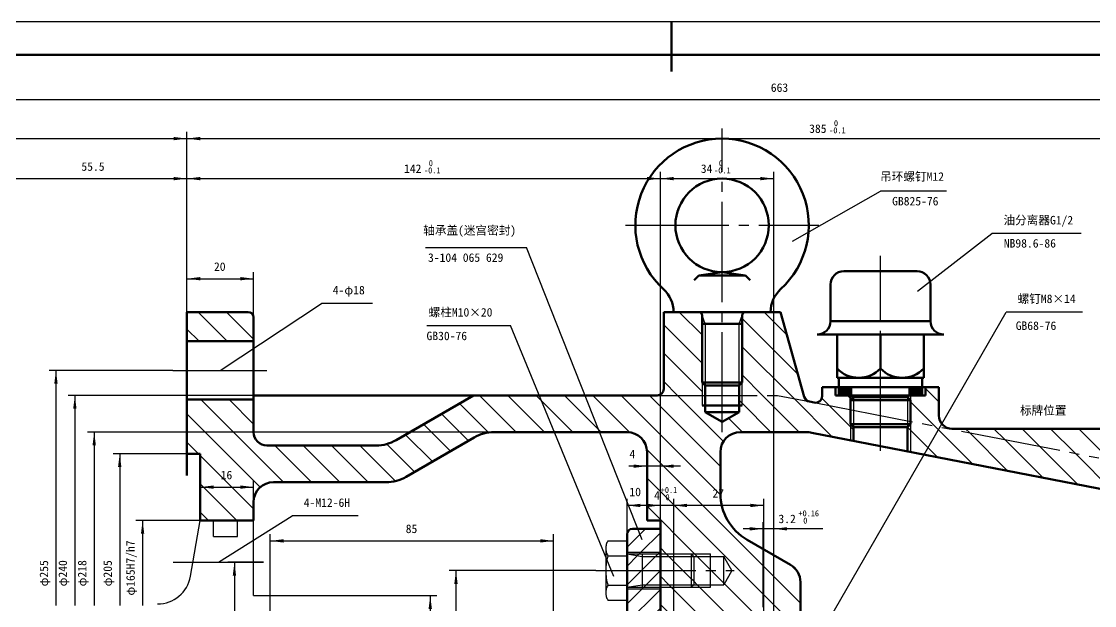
# Model space of a CAD drawing. Header units: millimetres. Extents: x -420 to 420, y -297 to 297.
# Drawn here: x -195 to 126.8, y 121.9 to 297 of the extents above; entities that cross this region are included whole.
import ezdxf

# ---------------------------------------------------------------- set-up
doc = ezdxf.new("R2010")
doc.units = ezdxf.units.MM
doc.linetypes.add('EB_DASHDOT', pattern=[39, 30, -3, 3, -3])
doc.linetypes.add('EB_DASHDOTDOT', pattern=[45, 30, -3, 3, -3, 3, -3])
for name, color, linetype, lineweight in [('CAXA0', 7, 'Continuous', 70), ('CAXA1', 1, 'EB_DASHDOT', 25), ('CAXA3', 7, 'Continuous', 25), ('CAXA4', 3, 'Continuous', 25), ('CAXA5', 4, 'Continuous', 25)]:
    doc.layers.add(name, color=color, linetype=linetype, lineweight=lineweight)
doc.styles.add('UserTxtStyle1', font='')
doc.styles.add('标准', font='', dxfattribs={"width": 0.667})
doc.styles.get('UserTxtStyle1').set_extended_font_data('SimHei')
doc.styles.get('标准').set_extended_font_data('FangSong_GB2312')
doc.dimstyles.new('标准', dxfattribs={"dimtxt": 3.5, "dimasz": 4, "dimexe": 2, "dimexo": 0, "dimtad": 1, "dimdsep": 46, "dimtxsty": '标准', "dimcen": 0, "dimdle": 6, "dimaunit": 1, "dimazin": 2, "dimtfac": 1, "dimtdec": 3, "dimtmove": 0, "dimatfit": 3, "dimfxl": 0, "dimtolj": 1, "dimtzin": 0, "dimarcsym": 0})

# ---------------------------------------------------------------- blocks, each defined once
blk = doc.blocks.new('CAXBLOCK0', base_point=(410.5, -287))
at = {"layer": 'CAXA0', "linetype": 'Continuous', "lineweight": 25}
blk.add_line((-420.5, 297), (420.5, 297), dxfattribs=at)
at = {"layer": 'CAXA0', "linetype": 'Continuous', "lineweight": 70}
for p, q in [((0, 297), (0, 282)), ((410.5, 287), (-395.5, 287))]:
    blk.add_line(p, q, dxfattribs=at)
blk = doc.blocks.new('CAXBLOCK36', base_point=(-132.71, 173.42))
at = {"layer": 'CAXA5', "color": 0, "linetype": 'Continuous', "lineweight": 25}
for p, q in [((-133.25, 201.13), (-142, 209.88)), ((-125.38, 201.74), (-133.51, 209.88)), ((-141.73, 201.13), (-145.38, 204.77)), ((-116.45, 158.88), (-141.2, 183.63)), ((-125.38, 176.29), (-132.72, 183.63)), ((-46.6, 173.88), (-57.6, 184.88)), ((-38.11, 173.88), (-49.11, 184.88)), ((-29.63, 173.88), (-40.63, 184.88)), ((-21.14, 173.88), (-32.14, 184.88)), ((-12.61, 173.83), (-23.66, 184.88)), ((14.63, 155.08), (-15.17, 184.88)), ((14.62, 163.57), (-6.69, 184.88)), ((15.57, 171.11), (1.8, 184.88)), ((38.25, 173.88), (27.25, 184.88)), ((48.09, 172.52), (36.71, 183.91)), ((-54.96, 173.75), (-63.64, 182.43)), ((29.77, 173.88), (21.12, 182.52)), ((53.62, 175.48), (47.24, 181.86)), ((-123.39, 157.33), (-145.38, 179.32)), ((-60.96, 171.27), (-69.02, 179.32)), ((21.28, 173.88), (17.09, 178.07)), ((-66.34, 168.17), (-74.39, 176.22)), ((-141.92, 167.38), (-145.38, 170.83)), ((-71.72, 165.06), (-79.77, 173.11)), ((-107.97, 158.88), (-118.97, 169.88)), ((-99.48, 158.88), (-110.48, 169.88)), ((-91, 158.88), (-102, 169.88)), ((-82.84, 159.21), (-93.51, 169.88)), ((-77.1, 161.95), (-85.45, 170.3)), ((38.62, 122.6), (-7.42, 168.64)), ((-125.38, 150.83), (-141.38, 166.83)), ((-130.41, 147.38), (-141.38, 158.35)), ((32.86, 119.88), (-7.38, 160.11)), ((6.87, 137.38), (-7.38, 151.63)), ((-138.89, 147.38), (-141.38, 149.86)), ((-1.61, 137.38), (-3.38, 139.14)), ((37.86, 131.85), (35.55, 134.15)), ((7.4, 119.88), (-0.1, 127.38)), ((15.89, 119.88), (8.39, 127.38)), ((24.37, 119.88), (15.81, 128.44)), ((-1.08, 119.88), (-3.38, 122.17))]:
    blk.add_line(p, q, dxfattribs=at)
blk = doc.blocks.new('CAXBLOCK37', base_point=(7.51, 125.07))
at = {"layer": 'CAXA5', "color": 0, "linetype": 'Continuous', "lineweight": 25}
for p, q in [((9.12, 203.01), (2.25, 209.88)), ((34.55, 203.04), (27.71, 209.88)), ((9.12, 194.52), (-2.38, 206.02)), ((37.88, 191.23), (21.12, 207.98)), ((9.12, 186.04), (-2.38, 197.54)), ((36.71, 183.91), (21.12, 199.49)), ((27.25, 184.88), (21.12, 191.01)), ((1.8, 184.88), (-2.38, 189.05)), ((21.12, 182.52), (20.22, 183.42)), ((-0.86, 136.63), (-1.61, 137.38)), ((7.62, 136.63), (6.87, 137.38)), ((11.62, 132.63), (7.62, 136.63)), ((11.87, 132.38), (11.62, 132.63)), ((15.62, 128.63), (11.87, 132.38)), ((8.39, 127.38), (7.64, 128.13))]:
    blk.add_line(p, q, dxfattribs=at)
blk = doc.blocks.new('CAXBLOCK38', base_point=(8.61, 129.38))
at = {"layer": 'CAXA5', "color": 0, "linetype": 'Continuous', "lineweight": 25}
for p, q in [((3.39, 132.38), (-0.86, 136.63)), ((6.62, 129.14), (5.87, 129.89)), ((7.64, 128.13), (6.62, 129.14))]:
    blk.add_line(p, q, dxfattribs=at)
blk = doc.blocks.new('CAXBLOCK39', base_point=(-0.51, 127.77))
at = {"layer": 'CAXA5', "color": 0, "linetype": 'Continuous', "lineweight": 25}
for p, q in [((5.87, 129.89), (3.39, 132.38)), ((-0.85, 128.13), (-3.38, 130.65)), ((-0.1, 127.38), (-0.85, 128.13))]:
    blk.add_line(p, q, dxfattribs=at)
blk = doc.blocks.new('CAXBLOCK40', base_point=(80.29, 168.75))
at = {"layer": 'CAXA5', "color": 0, "linetype": 'Continuous', "lineweight": 25}
for p, q in [((50.24, 187.35), (50.21, 187.38)), ((80.12, 182.92), (76.12, 186.92)), ((47.24, 181.86), (45.03, 184.08)), ((53.62, 183.96), (52.74, 184.85)), ((78.84, 175.72), (71.62, 182.93)), ((54.52, 174.58), (53.62, 175.48)), ((71.62, 174.45), (70.72, 175.35)), ((79.69, 166.38), (71.62, 174.45)), ((90.22, 164.34), (78.84, 175.72)), ((89.38, 173.67), (88.17, 174.88)), ((99.91, 171.62), (96.65, 174.88)), ((110.44, 169.57), (105.14, 174.88)), ((120.97, 167.53), (113.62, 174.88)), ((131.51, 165.48), (122.11, 174.88)), ((140.03, 165.44), (130.59, 174.88)), ((139.62, 174.33), (139.08, 174.88)), ((100.76, 162.29), (89.38, 173.67)), ((111.29, 160.24), (99.91, 171.62)), ((121.82, 158.19), (110.44, 169.57)), ((132.35, 156.15), (120.97, 167.53)), ((142.89, 154.1), (131.51, 165.48)), ((142.04, 163.43), (141.86, 163.61)), ((153.42, 152.05), (142.04, 163.43)), ((194.08, 119.88), (152.57, 161.38)), ((201.3, 121.14), (163.1, 159.34)), ((206.05, 124.88), (173.64, 157.29)), ((219.53, 119.88), (184.17, 155.24)), ((228.02, 119.88), (194.7, 153.2)), ((220.45, 135.93), (205.23, 151.15)), ((220.74, 144.13), (215.77, 149.1)), ((228.47, 144.88), (225.97, 147.38)), ((236.96, 144.88), (234.46, 147.38)), ((185.59, 119.88), (166.62, 138.85)), ((236.5, 119.88), (220.75, 135.63)), ((239.62, 125.24), (229.99, 134.88)), ((239.62, 133.73), (238.47, 134.88)), ((175.11, 121.88), (166.62, 130.36)), ((168.62, 119.88), (166.62, 121.87))]:
    blk.add_line(p, q, dxfattribs=at)
blk = doc.blocks.new('CAXBLOCK60', base_point=(-7.22, 123.17))
at = {"layer": 'CAXA5', "color": 0, "linetype": 'Continuous', "lineweight": 25}
for p, q in [((-13.38, 139.36), (-7.86, 144.88)), ((-9.2, 137.88), (-3.38, 143.7)), ((-13.38, 133.7), (-10.22, 136.85)), ((-8.88, 132.55), (-4.79, 136.63)), ((-4.79, 136.63), (-4.04, 137.38)), ((-3.54, 137.88), (-3.38, 138.05)), ((-13.38, 128.05), (-9.04, 132.38)), ((-9.04, 132.38), (-8.88, 132.55)), ((-7.64, 128.13), (-3.39, 132.38)), ((-3.39, 132.38), (-3.38, 132.39)), ((-13.85, 116.25), (-3.38, 126.73)), ((-13.38, 122.39), (-8.89, 126.88)), ((-8.39, 127.38), (-7.64, 128.13)), ((-14.07, 110.38), (-3.38, 121.08)), ((-11.38, 107.42), (0.62, 119.42)), ((-18.38, 111.73), (-14.75, 115.36)), ((-0.78, 112.36), (0.62, 113.76)), ((-18.38, 94.76), (-4.35, 108.78)), ((-14.6, 92.88), (-4.38, 103.1)), ((-18.38, 100.42), (-16.42, 102.38)), ((-8.94, 92.88), (-4.38, 97.45)), ((-17.35, 90.13), (-15.53, 91.95)), ((-11.69, 90.13), (-10.03, 91.8)), ((-6.04, 90.13), (-4.38, 91.79))]:
    blk.add_line(p, q, dxfattribs=at)
blk = doc.blocks.new('CAXBLOCK61', base_point=(-9.38, 136.92))
at = {"layer": 'CAXA5', "color": 0, "linetype": 'Continuous', "lineweight": 25}
for p, q in [((-10.22, 136.85), (-9.7, 137.38)), ((-9.7, 137.38), (-9.2, 137.88)), ((-4.04, 137.38), (-3.54, 137.88)), ((-8.89, 126.88), (-8.39, 127.38))]:
    blk.add_line(p, q, dxfattribs=at)
blk = doc.blocks.new('*CAXBLOCK7273')
at = {"layer": 'CAXA4', "linetype": 'Continuous', "lineweight": 25}
for points in [[(-120.38, 141.26), (-116.38, 140.76), (-116.38, 141.76)], [(-35.38, 141.26), (-39.38, 140.76), (-39.38, 141.76)]]:
    blk.add_hatch(color=0, dxfattribs=at).paths.add_polyline_path(points, flags=0)
at = {"layer": 'CAXA4', "color": 0, "linetype": 'Continuous', "lineweight": 25}
for p, q in [((-120.38, 124.88), (-120.38, 143.26)), ((-35.38, 88.68), (-35.38, 143.26)), ((-120.38, 141.26), (-35.38, 141.26))]:
    blk.add_line(p, q, dxfattribs=at)
at = {"layer": 'CAXA4', "color": 0, "linetype": 'Continuous', "lineweight": 25, "insert": (-79.75, 146.16), "char_height": 2.5547, "attachment_point": 1, "style": 'UserTxtStyle1'}
blk.add_mtext('\\fSimHei;85', dxfattribs=at)
blk = doc.blocks.new('*CAXBLOCK7374')
at = {"layer": 'CAXA4', "linetype": 'Continuous', "lineweight": 25}
for points in [[(-298.88, 273.55), (-294.88, 274.05), (-294.88, 273.05)], [(364.12, 273.55), (360.12, 274.05), (360.12, 273.05)]]:
    blk.add_hatch(color=0, dxfattribs=at).paths.add_polyline_path(points, flags=0)
at = {"layer": 'CAXA4', "color": 0, "linetype": 'Continuous', "lineweight": 25}
for p, q in [((-298.88, 67.82), (-298.88, 275.55)), ((364.12, 273.55), (-298.88, 273.55)), ((364.12, 75.38), (364.12, 275.55))]:
    blk.add_line(p, q, dxfattribs=at)
at = {"layer": 'CAXA4', "color": 0, "linetype": 'Continuous', "lineweight": 25, "insert": (29.74, 278.45), "char_height": 2.5547, "attachment_point": 1, "style": 'UserTxtStyle1'}
blk.add_mtext('\\fSimHei;663', dxfattribs=at)
blk = doc.blocks.new('CAXBLOCK76')
at = {"color": 0, "attachment_point": 1, "style": 'UserTxtStyle1'}
for s, insert, char_height in [('\\fSimHei;0', (48.68, 267.42), 1.806), ('\\fSimHei;385', (41.24, 266.14), 2.5547), ('\\fSimHei;-0.1', (47.26, 265.26), 1.8065)]:
    blk.add_mtext(s, dxfattribs=dict(at, insert=insert, char_height=char_height))
blk = doc.blocks.new('*CAXBLOCK7576')
at = {"layer": 'CAXA4', "linetype": 'Continuous', "lineweight": 25}
for points in [[(-145.38, 261.88), (-141.38, 261.38), (-141.38, 262.38)], [(239.62, 261.88), (235.62, 261.38), (235.62, 262.38)]]:
    blk.add_hatch(color=0, dxfattribs=at).paths.add_polyline_path(points, flags=0)
at = {"layer": 'CAXA4', "color": 0, "linetype": 'Continuous', "lineweight": 25}
for p, q in [((-145.38, 209.88), (-145.38, 263.88)), ((-145.38, 261.88), (239.62, 261.88)), ((239.62, 147.38), (239.62, 263.88))]:
    blk.add_line(p, q, dxfattribs=at)
blk.add_blockref('CAXBLOCK76', (0, 0), dxfattribs=at)
blk = doc.blocks.new('*CAXBLOCK7778')
at = {"layer": 'CAXA4', "linetype": 'Continuous', "lineweight": 25}
for points in [[(-260.88, 261.88), (-256.88, 261.38), (-256.88, 262.38)], [(-145.38, 261.88), (-149.38, 261.38), (-149.38, 262.38)]]:
    blk.add_hatch(color=0, dxfattribs=at).paths.add_polyline_path(points, flags=0)
at = {"layer": 'CAXA4', "color": 0, "linetype": 'Continuous', "lineweight": 25}
for p, q in [((-260.88, 172.4), (-260.88, 263.88)), ((-260.88, 261.88), (-145.38, 261.88)), ((-145.38, 209.88), (-145.38, 263.88))]:
    blk.add_line(p, q, dxfattribs=at)
at = {"layer": 'CAXA4', "color": 0, "linetype": 'Continuous', "lineweight": 25, "insert": (-208.01, 266.78), "char_height": 2.5547, "attachment_point": 1, "style": 'UserTxtStyle1'}
blk.add_mtext('\\fSimHei;115.5', dxfattribs=at)
blk = doc.blocks.new('CAXBLOCK80')
at = {"color": 0, "attachment_point": 1, "style": 'UserTxtStyle1'}
for s, insert, char_height in [('\\fSimHei;3.2', (32.03, 149.14), 2.5547), ('\\fSimHei;+0.16', (38.05, 150.42), 1.8065), ('\\fSimHei;0', (39.47, 148.26), 1.806)]:
    blk.add_mtext(s, dxfattribs=dict(at, insert=insert, char_height=char_height))
blk = doc.blocks.new('*CAXBLOCK7980')
at = {"layer": 'CAXA4', "linetype": 'Continuous', "lineweight": 25}
for points in [[(27.42, 144.88), (23.42, 145.38), (23.42, 144.38)], [(30.62, 144.88), (34.62, 145.38), (34.62, 144.38)]]:
    blk.add_hatch(color=0, dxfattribs=at).paths.add_polyline_path(points, flags=0)
at = {"layer": 'CAXA4', "color": 0, "linetype": 'Continuous', "lineweight": 25}
for p, q in [((45.39, 144.88), (21.42, 144.88)), ((27.42, 121.4), (27.42, 146.88)), ((30.62, 118.61), (30.62, 146.88))]:
    blk.add_line(p, q, dxfattribs=at)
blk.add_blockref('CAXBLOCK80', (0, 0), dxfattribs=at)
blk = doc.blocks.new('CAXBLOCK82')
at = {"color": 0, "attachment_point": 1, "style": 'UserTxtStyle1'}
for s, insert, char_height in [('\\fSimHei;4', (-5.25, 156.16), 2.555), ('\\fSimHei;+0.1', (-3.25, 157.43), 1.8065), ('\\fSimHei;0', (-1.83, 155.27), 1.806)]:
    blk.add_mtext(s, dxfattribs=dict(at, insert=insert, char_height=char_height))
blk = doc.blocks.new('*CAXBLOCK8182')
at = {"layer": 'CAXA4', "linetype": 'Continuous', "lineweight": 25}
for points in [[(-3.38, 151.89), (-7.38, 152.39), (-7.38, 151.39)], [(0.62, 151.89), (4.62, 152.39), (4.62, 151.39)]]:
    blk.add_hatch(color=0, dxfattribs=at).paths.add_polyline_path(points, flags=0)
at = {"layer": 'CAXA4', "color": 0, "linetype": 'Continuous', "lineweight": 25}
for p, q in [((6.62, 151.89), (-9.38, 151.89)), ((-3.38, 146.3), (-3.38, 153.89)), ((0.62, 113.88), (0.62, 153.89))]:
    blk.add_line(p, q, dxfattribs=at)
blk.add_blockref('CAXBLOCK82', (0, 0), dxfattribs=at)
blk = doc.blocks.new('*CAXBLOCK8384')
at = {"layer": 'CAXA4', "linetype": 'Continuous', "lineweight": 25}
for points in [[(0.62, 151.89), (4.62, 152.39), (4.62, 151.39)], [(27.62, 151.89), (23.62, 152.39), (23.62, 151.39)]]:
    blk.add_hatch(color=0, dxfattribs=at).paths.add_polyline_path(points, flags=0)
at = {"layer": 'CAXA4', "color": 0, "linetype": 'Continuous', "lineweight": 25}
for p, q in [((0.62, 113.88), (0.62, 153.89)), ((27.62, 151.89), (0.62, 151.89)), ((27.62, 112.9), (27.62, 153.89))]:
    blk.add_line(p, q, dxfattribs=at)
at = {"layer": 'CAXA4', "color": 0, "linetype": 'Continuous', "lineweight": 25, "insert": (12.25, 156.79), "char_height": 2.5547, "attachment_point": 1, "style": 'UserTxtStyle1'}
blk.add_mtext('\\fSimHei;27', dxfattribs=at)
blk = doc.blocks.new('*CAXBLOCK8485')
at = {"layer": 'CAXA4', "linetype": 'Continuous', "lineweight": 25}
for points in [[(-7.38, 163.66), (-11.38, 164.16), (-11.38, 163.16)], [(-3.38, 163.66), (0.62, 164.16), (0.62, 163.16)]]:
    blk.add_hatch(color=0, dxfattribs=at).paths.add_polyline_path(points, flags=0)
at = {"layer": 'CAXA4', "color": 0, "linetype": 'Continuous', "lineweight": 25}
for p, q in [((-7.38, 148.98), (-7.38, 165.66)), ((-3.38, 146.3), (-3.38, 165.66)), ((2.62, 163.66), (-12.83, 163.66))]:
    blk.add_line(p, q, dxfattribs=at)
at = {"layer": 'CAXA4', "color": 0, "linetype": 'Continuous', "lineweight": 25, "insert": (-12.65, 168.56), "char_height": 2.555, "attachment_point": 1, "style": 'UserTxtStyle1'}
blk.add_mtext('\\fSimHei;4', dxfattribs=at)
blk = doc.blocks.new('CAXBLOCK86')
at = {"color": 0, "attachment_point": 1, "style": 'UserTxtStyle1'}
for s, insert, char_height in [('\\fSimHei;0', (14.17, 255.42), 1.806), ('\\fSimHei;34', (8.75, 254.14), 2.5547), ('\\fSimHei;-0.1', (12.76, 253.26), 1.8065)]:
    blk.add_mtext(s, dxfattribs=dict(at, insert=insert, char_height=char_height))
blk = doc.blocks.new('*CAXBLOCK8586')
at = {"layer": 'CAXA4', "linetype": 'Continuous', "lineweight": 25}
for points in [[(-3.38, 249.88), (0.62, 249.38), (0.62, 250.38)], [(30.62, 249.88), (26.62, 249.38), (26.62, 250.38)]]:
    blk.add_hatch(color=0, dxfattribs=at).paths.add_polyline_path(points, flags=0)
at = {"layer": 'CAXA4', "color": 0, "linetype": 'Continuous', "lineweight": 25}
for p, q in [((-3.38, 144.88), (-3.38, 251.88)), ((30.62, 118.61), (30.62, 251.88)), ((-3.38, 249.88), (30.62, 249.88))]:
    blk.add_line(p, q, dxfattribs=at)
blk.add_blockref('CAXBLOCK86', (0, 0), dxfattribs=at)
blk = doc.blocks.new('CAXBLOCK88')
at = {"color": 0, "attachment_point": 1, "style": 'UserTxtStyle1'}
for s, insert, char_height in [('\\fSimHei;0', (-72.82, 255.42), 1.806), ('\\fSimHei;142', (-80.26, 254.14), 2.5547), ('\\fSimHei;-0.1', (-74.24, 253.26), 1.8065)]:
    blk.add_mtext(s, dxfattribs=dict(at, insert=insert, char_height=char_height))
blk = doc.blocks.new('*CAXBLOCK8788')
at = {"layer": 'CAXA4', "linetype": 'Continuous', "lineweight": 25}
for points in [[(-145.38, 249.88), (-141.38, 249.38), (-141.38, 250.38)], [(-3.38, 249.88), (-7.38, 249.38), (-7.38, 250.38)]]:
    blk.add_hatch(color=0, dxfattribs=at).paths.add_polyline_path(points, flags=0)
at = {"layer": 'CAXA4', "color": 0, "linetype": 'Continuous', "lineweight": 25}
for p, q in [((-145.38, 204.09), (-145.38, 251.88)), ((-3.38, 144.88), (-3.38, 251.88)), ((-145.38, 249.88), (-3.38, 249.88))]:
    blk.add_line(p, q, dxfattribs=at)
blk.add_blockref('CAXBLOCK88', (0, 0), dxfattribs=at)
blk = doc.blocks.new('*CAXBLOCK8990')
at = {"layer": 'CAXA4', "linetype": 'Continuous', "lineweight": 25}
for points in [[(-200.88, 249.88), (-196.88, 249.38), (-196.88, 250.38)], [(-145.38, 249.88), (-149.38, 249.38), (-149.38, 250.38)]]:
    blk.add_hatch(color=0, dxfattribs=at).paths.add_polyline_path(points, flags=0)
at = {"layer": 'CAXA4', "color": 0, "linetype": 'Continuous', "lineweight": 25}
for p, q in [((-200.88, 79.88), (-200.88, 251.88)), ((-145.38, 204.09), (-145.38, 251.88)), ((-200.88, 249.88), (-145.38, 249.88))]:
    blk.add_line(p, q, dxfattribs=at)
at = {"layer": 'CAXA4', "color": 0, "linetype": 'Continuous', "lineweight": 25, "insert": (-177.01, 254.78), "char_height": 2.5547, "attachment_point": 1, "style": 'UserTxtStyle1'}
blk.add_mtext('\\fSimHei;55.5', dxfattribs=at)
blk = doc.blocks.new('*CAXBLOCK9192')
at = {"layer": 'CAXA4', "linetype": 'Continuous', "lineweight": 25}
for points in [[(-145.38, 219.87), (-141.38, 219.37), (-141.38, 220.37)], [(-125.38, 219.87), (-129.38, 219.37), (-129.38, 220.37)]]:
    blk.add_hatch(color=0, dxfattribs=at).paths.add_polyline_path(points, flags=0)
at = {"layer": 'CAXA4', "color": 0, "linetype": 'Continuous', "lineweight": 25}
for p, q in [((-145.38, 209.88), (-145.38, 221.87)), ((-145.38, 219.87), (-125.38, 219.87)), ((-125.38, 205.84), (-125.38, 221.87))]:
    blk.add_line(p, q, dxfattribs=at)
at = {"layer": 'CAXA4', "color": 0, "linetype": 'Continuous', "lineweight": 25, "insert": (-137.25, 224.77), "char_height": 2.5547, "attachment_point": 1, "style": 'UserTxtStyle1'}
blk.add_mtext('\\fSimHei;20', dxfattribs=at)
blk = doc.blocks.new('*CAXBLOCK102103')
at = {"layer": 'CAXA4', "linetype": 'Continuous', "lineweight": 25}
blk.add_hatch(color=0, dxfattribs=at).paths.add_polyline_path([(-131.12, 134.88), (-131.62, 130.88), (-130.62, 130.88)], flags=0)
at = {"layer": 'CAXA4', "color": 0, "linetype": 'Continuous', "lineweight": 25}
for p, q in [((-122.38, 134.88), (-133.12, 134.88)), ((-131.12, 134.88), (-131.12, 61.88))]:
    blk.add_line(p, q, dxfattribs=at)
at = {"layer": 'CAXA4', "color": 0, "linetype": 'Continuous', "lineweight": 25, "insert": (-136.02, 72.02), "char_height": 2.5547, "attachment_point": 1, "rotation": 90, "style": 'UserTxtStyle1'}
blk.add_mtext('\\fSimHei;φ140', dxfattribs=at)
blk = doc.blocks.new('*CAXBLOCK105106')
at = {"layer": 'CAXA4', "linetype": 'Continuous', "lineweight": 25}
blk.add_hatch(color=0, dxfattribs=at).paths.add_polyline_path([(-72.39, 124.88), (-72.89, 120.88), (-71.89, 120.88)], flags=0)
at = {"layer": 'CAXA4', "color": 0, "linetype": 'Continuous', "lineweight": 25}
for p, q in [((-119.38, 124.88), (-70.39, 124.88)), ((-72.39, 124.88), (-72.39, 61.88))]:
    blk.add_line(p, q, dxfattribs=at)
at = {"layer": 'CAXA4', "color": 0, "linetype": 'Continuous', "lineweight": 25, "insert": (-77.29, 67.61), "char_height": 2.5547, "attachment_point": 1, "rotation": 90, "style": 'UserTxtStyle1'}
blk.add_mtext('\\fSimHei;φ120H7/h7', dxfattribs=at)
blk = doc.blocks.new('*CAXBLOCK106107')
at = {"layer": 'CAXA4', "linetype": 'Continuous', "lineweight": 25}
blk.add_hatch(color=0, dxfattribs=at).paths.add_polyline_path([(-64.67, 132.38), (-65.17, 128.38), (-64.17, 128.38)], flags=0)
at = {"layer": 'CAXA4', "color": 0, "linetype": 'Continuous', "lineweight": 25}
for p, q in [((-22.78, 132.38), (-66.67, 132.38)), ((-64.67, 132.38), (-64.67, 61.88))]:
    blk.add_line(p, q, dxfattribs=at)
at = {"layer": 'CAXA4', "color": 0, "linetype": 'Continuous', "lineweight": 25, "insert": (-69.57, 72.12), "char_height": 2.5547, "attachment_point": 1, "rotation": 90, "style": 'UserTxtStyle1'}
blk.add_mtext('\\fSimHei;φ135', dxfattribs=at)
blk = doc.blocks.new('*CAXBLOCK138139')
at = {"layer": 'CAXA4', "linetype": 'Continuous', "lineweight": 25}
blk.add_hatch(color=0, dxfattribs=at).paths.add_polyline_path([(-184.64, 192.38), (-185.14, 188.38), (-184.14, 188.38)], flags=0)
at = {"layer": 'CAXA4', "color": 0, "linetype": 'Continuous', "lineweight": 25}
for p, q in [((-149.57, 192.38), (-186.64, 192.38)), ((-184.64, 192.38), (-184.64, 121.88))]:
    blk.add_line(p, q, dxfattribs=at)
at = {"layer": 'CAXA4', "color": 0, "linetype": 'Continuous', "lineweight": 25, "insert": (-189.54, 127.62), "char_height": 2.5547, "attachment_point": 1, "rotation": 90, "style": 'UserTxtStyle1'}
blk.add_mtext('\\fSimHei;φ255', dxfattribs=at)
blk = doc.blocks.new('*CAXBLOCK139140')
at = {"layer": 'CAXA4', "linetype": 'Continuous', "lineweight": 25}
blk.add_hatch(color=0, dxfattribs=at).paths.add_polyline_path([(-178.97, 184.88), (-179.47, 180.88), (-178.47, 180.88)], flags=0)
at = {"layer": 'CAXA4', "color": 0, "linetype": 'Continuous', "lineweight": 25}
for p, q in [((-125.38, 184.88), (-180.97, 184.88)), ((-178.97, 184.88), (-178.97, 121.88))]:
    blk.add_line(p, q, dxfattribs=at)
at = {"layer": 'CAXA4', "color": 0, "linetype": 'Continuous', "lineweight": 25, "insert": (-183.87, 127.62), "char_height": 2.5547, "attachment_point": 1, "rotation": 90, "style": 'UserTxtStyle1'}
blk.add_mtext('\\fSimHei;φ240', dxfattribs=at)
blk = doc.blocks.new('*CAXBLOCK140141')
at = {"layer": 'CAXA4', "linetype": 'Continuous', "lineweight": 25}
blk.add_hatch(color=0, dxfattribs=at).paths.add_polyline_path([(-173.17, 173.88), (-173.67, 169.88), (-172.67, 169.88)], flags=0)
at = {"layer": 'CAXA4', "color": 0, "linetype": 'Continuous', "lineweight": 25}
for p, q in [((-53.23, 173.88), (-175.17, 173.88)), ((-173.17, 173.88), (-173.17, 121.88))]:
    blk.add_line(p, q, dxfattribs=at)
at = {"layer": 'CAXA4', "color": 0, "linetype": 'Continuous', "lineweight": 25, "insert": (-178.07, 127.62), "char_height": 2.5547, "attachment_point": 1, "rotation": 90, "style": 'UserTxtStyle1'}
blk.add_mtext('\\fSimHei;φ218', dxfattribs=at)
blk = doc.blocks.new('*CAXBLOCK141142')
at = {"layer": 'CAXA4', "linetype": 'Continuous', "lineweight": 25}
blk.add_hatch(color=0, dxfattribs=at).paths.add_polyline_path([(-165.52, 167.38), (-166.02, 163.38), (-165.02, 163.38)], flags=0)
at = {"layer": 'CAXA4', "color": 0, "linetype": 'Continuous', "lineweight": 25}
for p, q in [((-145.38, 167.38), (-167.52, 167.38)), ((-165.52, 167.38), (-165.52, 121.88))]:
    blk.add_line(p, q, dxfattribs=at)
at = {"layer": 'CAXA4', "color": 0, "linetype": 'Continuous', "lineweight": 25, "insert": (-170.42, 127.62), "char_height": 2.5547, "attachment_point": 1, "rotation": 90, "style": 'UserTxtStyle1'}
blk.add_mtext('\\fSimHei;φ205', dxfattribs=at)
blk = doc.blocks.new('*CAXBLOCK142143')
at = {"layer": 'CAXA4', "linetype": 'Continuous', "lineweight": 25}
blk.add_hatch(color=0, dxfattribs=at).paths.add_polyline_path([(-158.66, 147.38), (-159.16, 143.38), (-158.16, 143.38)], flags=0)
at = {"layer": 'CAXA4', "color": 0, "linetype": 'Continuous', "lineweight": 25}
for p, q in [((-141.38, 147.38), (-160.66, 147.38)), ((-158.66, 147.38), (-158.66, 121.88))]:
    blk.add_line(p, q, dxfattribs=at)
at = {"layer": 'CAXA4', "color": 0, "linetype": 'Continuous', "lineweight": 25, "insert": (-163.56, 124.86), "char_height": 2.5547, "attachment_point": 1, "rotation": 90, "style": 'UserTxtStyle1'}
blk.add_mtext('\\fSimHei;φ165H7/h7', dxfattribs=at)
blk = doc.blocks.new('*CAXBLOCK143144')
at = {"layer": 'CAXA4', "linetype": 'Continuous', "lineweight": 25}
for points in [[(-141.38, 157.38), (-137.38, 156.88), (-137.38, 157.88)], [(-125.38, 157.38), (-129.38, 156.88), (-129.38, 157.88)]]:
    blk.add_hatch(color=0, dxfattribs=at).paths.add_polyline_path(points, flags=0)
at = {"layer": 'CAXA4', "color": 0, "linetype": 'Continuous', "lineweight": 25}
for p, q in [((-141.38, 147.38), (-141.38, 159.38)), ((-125.38, 147.38), (-125.38, 159.38)), ((-141.38, 157.38), (-125.38, 157.38))]:
    blk.add_line(p, q, dxfattribs=at)
at = {"layer": 'CAXA4', "color": 0, "linetype": 'Continuous', "lineweight": 25, "insert": (-135.25, 162.28), "char_height": 2.5547, "attachment_point": 1, "style": 'UserTxtStyle1'}
blk.add_mtext('\\fSimHei;16', dxfattribs=at)
blk = doc.blocks.new('*CAXBLOCK151152')
at = {"layer": 'CAXA4', "color": 0, "linetype": 'Continuous', "lineweight": 25}
for p in [(-135.91, 134.88), (-94.04, 148.76)]:
    blk.add_line(p, (-113.84, 148.76), dxfattribs=at)
at = {"layer": 'CAXA4', "color": 0, "linetype": 'Continuous', "lineweight": 25, "insert": (-110.33, 154.01), "char_height": 2.5547, "attachment_point": 1, "style": 'UserTxtStyle1'}
blk.add_mtext('\\fSimHei;4-M12-6H', dxfattribs=at)
blk = doc.blocks.new('*CAXBLOCK152153')
at = {"layer": 'CAXA4', "color": 0, "linetype": 'Continuous', "lineweight": 25}
for p in [(-135.38, 192.38), (-89.73, 212.48)]:
    blk.add_line(p, (-104.98, 212.48), dxfattribs=at)
at = {"layer": 'CAXA4', "color": 0, "linetype": 'Continuous', "lineweight": 25, "insert": (-101.62, 217.73), "char_height": 2.5547, "attachment_point": 1, "style": 'UserTxtStyle1'}
blk.add_mtext('\\fSimHei;4-φ18', dxfattribs=at)
blk = doc.blocks.new('*CAXBLOCK153154')
at = {"layer": 'CAXA4', "color": 0, "linetype": 'Continuous', "lineweight": 25}
for p in [(-73.37, 205.83), (-17.38, 130.58)]:
    blk.add_line(p, (-48.32, 205.83), dxfattribs=at)
at = {"layer": 'CAXA4', "color": 0, "linetype": 'Continuous', "lineweight": 25, "insert": (-72.87, 211.08), "char_height": 2.5547, "attachment_point": 1, "style": 'UserTxtStyle1'}
blk.add_mtext('\\fSimHei;螺柱M10×20', dxfattribs=at)
blk = doc.blocks.new('*CAXBLOCK154155')
at = {"layer": 'CAXA4', "color": 0, "linetype": 'Continuous', "lineweight": 25}
for p in [(-73.81, 229.23), (-8.88, 141.62)]:
    blk.add_line(p, (-43.51, 229.23), dxfattribs=at)
at = {"layer": 'CAXA4', "color": 0, "linetype": 'Continuous', "lineweight": 25, "insert": (-73.06, 227.48), "char_height": 2.5547, "attachment_point": 1, "style": 'UserTxtStyle1'}
blk.add_mtext('\\fSimHei;3-104 065 629', dxfattribs=at)
blk = doc.blocks.new('*CAXBLOCK155156')
at = {"layer": 'CAXA4', "color": 0, "linetype": 'Continuous', "lineweight": 25}
for p in [(36.21, 231.09), (82.42, 246.15)]:
    blk.add_line(p, (62.62, 246.15), dxfattribs=at)
at = {"layer": 'CAXA4', "color": 0, "linetype": 'Continuous', "lineweight": 25, "insert": (66.13, 244.4), "char_height": 2.5547, "attachment_point": 1, "style": 'UserTxtStyle1'}
blk.add_mtext('\\fSimHei;GB825-76', dxfattribs=at)
blk = doc.blocks.new('*CAXBLOCK156157')
at = {"layer": 'CAXA4', "color": 0, "linetype": 'Continuous', "lineweight": 25}
for p in [(16.85, 64.88), (123.25, 209.88)]:
    blk.add_line(p, (100.3, 209.88), dxfattribs=at)
at = {"layer": 'CAXA4', "color": 0, "linetype": 'Continuous', "lineweight": 25, "insert": (103.76, 215.13), "char_height": 2.5547, "attachment_point": 1, "style": 'UserTxtStyle1'}
blk.add_mtext('\\fSimHei;螺钉M8×14', dxfattribs=at)
blk = doc.blocks.new('*CAXBLOCK157158')
at = {"layer": 'CAXA4', "color": 0, "linetype": 'Continuous', "lineweight": 25}
for p in [(73.72, 216.17), (122.81, 233.45)]:
    blk.add_line(p, (96.01, 233.45), dxfattribs=at)
at = {"layer": 'CAXA4', "color": 0, "linetype": 'Continuous', "lineweight": 25, "insert": (99.52, 238.7), "char_height": 2.5547, "attachment_point": 1, "style": 'UserTxtStyle1'}
blk.add_mtext('\\fSimHei;油分离器G1/2', dxfattribs=at)
blk = doc.blocks.new('*CAXBLOCK204205')
at = {"layer": 'CAXA4', "linetype": 'Continuous', "lineweight": 25}
for points in [[(-13.38, 151.89), (-9.38, 152.39), (-9.38, 151.39)], [(-3.38, 151.89), (-7.38, 152.39), (-7.38, 151.39)]]:
    blk.add_hatch(color=0, dxfattribs=at).paths.add_polyline_path(points, flags=0)
at = {"layer": 'CAXA4', "color": 0, "linetype": 'Continuous', "lineweight": 25}
for p, q in [((-13.38, 141.26), (-13.38, 153.89)), ((-3.38, 151.89), (-13.38, 151.89)), ((-3.38, 146.3), (-3.38, 153.89))]:
    blk.add_line(p, q, dxfattribs=at)
at = {"layer": 'CAXA4', "color": 0, "linetype": 'Continuous', "lineweight": 25, "insert": (-12.68, 157.22), "char_height": 2.5547, "attachment_point": 1, "style": 'UserTxtStyle1'}
blk.add_mtext('\\fSimHei;10', dxfattribs=at)

msp = doc.modelspace()

# ---------------------------------------------------------------- hatches: boundary and pattern name
at = {"layer": 'CAXA0', "linetype": 'Continuous', "lineweight": 25}
for points in [[(50.125, 184.848), (53.625, 184.848), (53.875, 184.848), (53.875, 187.348), (51.555, 187.348), (50.125, 187.348)], [(71.375, 184.848), (71.625, 184.848), (75.125, 184.848), (75.125, 187.348), (73.694, 187.348), (71.375, 187.348)]]:
    msp.add_hatch(color=256, dxfattribs=at).paths.add_polyline_path(points, flags=0)

# ---------------------------------------------------------------- linework, layer by layer
at = {"layer": 'CAXA0'}
for p, q in [((73.625, 222.119), (51.625, 222.119)), ((8.125, 220.879), (6.71, 219.464)), ((8.125, 220.879), (15.125, 221.879)), ((8.125, 220.879), (22.125, 220.879)), ((15.125, 221.879), (22.125, 220.879)), ((23.539, 219.464), (22.125, 220.879)), ((47.625, 218.119), (47.625, 207.119)), ((77.625, 218.119), (77.625, 207.119)), ((-145.375, 209.879), (-126.975, 209.879)), ((-145.375, 160.837), (-145.375, 209.879)), ((-2.375, 209.879), (32.625, 209.879)), ((-2.375, 186.879), (-2.375, 209.879)), ((29.675, 209.879), (0.575, 209.879)), ((32.625, 209.879), (39.791, 184.428)), ((-125.375, 173.879), (-125.375, 208.279)), ((9.125, 208.879), (9.125, 188.779)), ((21.125, 206.379), (9.125, 206.379)), ((21.125, 188.779), (21.125, 208.879)), ((77.625, 207.119), (47.625, 207.119)), ((81.625, 203.119), (43.625, 203.119)), ((49.625, 203.119), (49.625, 190.119)), ((62.625, 203.119), (62.625, 192.952)), ((75.625, 203.119), (75.625, 190.119)), ((-145.375, 201.129), (-125.375, 201.129)), ((75.625, 190.119), (49.625, 190.119)), ((50.125, 190.119), (50.125, 187.379)), ((75.125, 190.119), (75.125, 187.379)), ((9.125, 188.779), (10.025, 187.879)), ((9.125, 188.779), (21.125, 188.779)), ((10.025, 187.879), (20.225, 187.879)), ((10.025, 187.879), (10.025, 179.879)), ((20.225, 187.879), (21.125, 188.779)), ((20.225, 179.879), (20.225, 187.879)), ((45.125, 187.379), (80.125, 187.379)), ((45.125, 184.696), (45.125, 187.379)), ((49.125, 184.848), (49.125, 187.348)), ((75.125, 187.379), (50.125, 187.379)), ((50.125, 184.848), (50.125, 187.348)), ((50.125, 187.348), (75.125, 187.348)), ((51.555, 187.348), (51.525, 187.379)), ((53.875, 184.848), (53.875, 187.348)), ((71.375, 187.348), (71.375, 184.848)), ((73.694, 187.348), (73.725, 187.379)), ((75.125, 187.348), (75.125, 184.848)), ((76.125, 184.848), (76.125, 187.379)), ((80.125, 178.879), (80.125, 187.379)), ((-145.375, 183.629), (-125.375, 183.629)), ((-125.375, 184.879), (-4.375, 184.879)), ((-82.591, 171.486), (-59.395, 184.879)), ((76.125, 184.848), (49.125, 184.848)), ((53.625, 184.848), (53.625, 176.279)), ((53.625, 183.479), (54.525, 184.379)), ((71.625, 183.479), (53.625, 183.479)), ((54.525, 184.379), (54.055, 184.848)), ((70.725, 184.379), (54.525, 184.379)), ((70.725, 184.379), (71.194, 184.848)), ((71.625, 183.479), (70.725, 184.379)), ((71.625, 183.479), (71.625, 176.279)), ((9.125, 181.879), (21.125, 181.879)), ((41.334, 183.007), (42.75, 182.732)), ((10.025, 179.879), (20.225, 179.879)), ((10.025, 179.879), (15.125, 176.934)), ((20.225, 179.879), (15.125, 176.934)), ((-53.232, 173.879), (-13.375, 173.879)), ((20.625, 173.879), (40.163, 173.879)), ((54.525, 175.379), (53.625, 176.279)), ((71.625, 176.279), (53.625, 176.279)), ((70.725, 175.379), (54.525, 175.379)), ((54.525, 175.379), (54.525, 171.274)), ((71.625, 176.279), (70.725, 175.379)), ((70.725, 175.379), (70.725, 168.125)), ((84.125, 174.879), (189.893, 174.879)), ((-79.643, 160.486), (-59.232, 172.271)), ((42.072, 173.695), (158.533, 151.057)), ((-145.375, 167.379), (-141.375, 167.379)), ((-141.375, 147.379), (-141.375, 167.379)), ((-121.375, 169.879), (-88.591, 169.879)), ((-7.375, 147.379), (-7.375, 167.879)), ((14.625, 155.473), (14.625, 167.879)), ((-119.375, 158.879), (-85.643, 158.879)), ((-125.375, 147.379), (-125.375, 152.879)), ((-141.375, 147.379), (-125.375, 147.379)), ((-11.775, 144.879), (-3.375, 144.879)), ((-7.375, 147.379), (-3.375, 147.379)), ((-3.375, 119.879), (-3.375, 147.379)), ((-13.375, 117.879), (-13.375, 143.279)), ((22.625, 141.616), (35.625, 134.111)), ((38.625, 96.879), (38.625, 128.915))]:
    msp.add_line(p, q, dxfattribs=at)
at = {"layer": 'CAXA0', "linetype": 'EB_DASHDOT', "lineweight": 25}
for p, q in [((-149.567, 192.379), (-121.375, 192.379)), ((-149.444, 134.879), (-122.375, 134.879))]:
    msp.add_line(p, q, dxfattribs=at)
at = {"layer": 'CAXA0', "linetype": 'EB_DASHDOTDOT', "lineweight": 25}
for p, q in [((-4.375, 184.879), (31.704, 184.879)), ((31.704, 184.879), (41.334, 183.007)), ((42.75, 182.732), (142.861, 163.272)), ((-19.775, 139.042), (-19.775, 125.715)), ((-19.102, 141.264), (-13.375, 141.264)), ((-13.375, 141.264), (-13.375, 123.494)), ((-19.102, 136.821), (-13.375, 136.821)), ((-13.375, 137.879), (-3.375, 137.879)), ((-13.375, 137.379), (-13.375, 127.379)), ((-13.375, 137.379), (-8.875, 136.629)), ((-13.375, 137.379), (11.625, 137.379)), ((-8.875, 137.379), (-8.875, 127.379)), ((-8.875, 136.629), (15.625, 136.629)), ((6.625, 136.629), (5.875, 137.379)), ((5.875, 137.379), (5.875, 127.379)), ((6.625, 136.629), (6.625, 128.129)), ((11.625, 127.379), (11.625, 137.379)), ((15.625, 128.129), (15.625, 136.629)), ((18.078, 132.379), (15.625, 136.629)), ((18.078, 132.379), (15.625, 128.129)), ((-19.102, 127.936), (-13.375, 127.936)), ((-13.375, 127.379), (-8.875, 128.129)), ((-13.375, 127.379), (11.625, 127.379)), ((-13.375, 126.879), (-3.375, 126.879)), ((-8.875, 128.129), (15.625, 128.129)), ((6.625, 128.129), (5.875, 127.379)), ((-19.102, 123.494), (-13.375, 123.494))]:
    msp.add_line(p, q, dxfattribs=at)
at = {"layer": 'CAXA0'}
msp.add_circle((15.125, 235.879), 14, dxfattribs=at)
for centre, radius, start, end in [((15.125, 235.879), 26, 312.46409, 227.53591), ((51.625, 218.119), 4, 90, 180), ((73.625, 218.119), 4, 0, 90), ((-8.67, 209.879), 9.245, 0, 47.53591), ((38.919, 209.879), 9.245, 132.46409, 180), ((-126.975, 208.279), 1.6, 0, 90), ((8.125, 208.879), 1, 0, 90), ((22.125, 208.879), 1, 90, 180), ((43.625, 207.119), 4, 270, 360), ((81.625, 207.119), 4, 180, 270), ((56.125, 199.177), 9, 223.76174, 316.23826), ((69.125, 199.177), 9, 223.76174, 316.23826), ((-4.375, 186.879), 2, 270, 360), ((41.716, 184.97), 2, 195.72536, 259), ((43.125, 184.696), 2, 259, 360), ((84.125, 178.879), 4, 180, 270), ((-121.375, 173.879), 4, 180, 270), ((-53.232, 161.879), 12, 90, 120), ((-13.375, 167.879), 6, 0, 90), ((20.625, 167.879), 6, 90, 180), ((40.163, 163.879), 10, 79, 90), ((-88.591, 181.879), 12, 270, 300), ((-119.375, 152.879), 6, 90, 180), ((-85.643, 170.879), 12, 270, 300), ((30.625, 155.473), 16, 180, 240), ((-11.775, 143.279), 1.6, 90, 180), ((32.625, 128.915), 6, 0, 60)]:
    msp.add_arc(centre, radius, start, end, dxfattribs=at)
at = {"layer": 'CAXA0', "linetype": 'EB_DASHDOTDOT', "lineweight": 25}
for centre, radius, start, end in [((-15.773, 139.042), 4.002, 146.2903, 213.7097), ((-4.775, 132.379), 15, 162.77249, 197.22751), ((-15.773, 125.715), 4.002, 146.2903, 213.7097)]:
    msp.add_arc(centre, radius, start, end, dxfattribs=at)
at = {"layer": 'CAXA1', "linetype": 'EB_DASHDOT', "lineweight": 25}
for p, q in [((15.125, 173.879), (15.125, 264.879)), ((-13.875, 235.879), (-10.875, 235.879)), ((-12.875, 235.879), (43.125, 235.879)), ((41.125, 235.879), (44.125, 235.879)), ((-22.775, 132.379), (18.787, 132.379))]:
    msp.add_line(p, q, dxfattribs=at)
at = {"layer": 'CAXA1', "color": 1, "linetype": 'EB_DASHDOT', "lineweight": 25}
msp.add_line((62.625, 168.256), (62.625, 226.772), dxfattribs=at)
at = {"layer": 'CAXA3'}
for p, q in [((10.025, 206.379), (9.125, 208.879)), ((10.025, 206.379), (10.025, 187.879)), ((20.225, 206.379), (21.125, 208.879)), ((20.225, 187.879), (20.225, 206.379)), ((9.125, 188.779), (9.125, 181.879)), ((21.125, 181.879), (21.125, 188.779)), ((-144.326, 130.642), (-141.375, 147.379)), ((-125.375, 124.879), (-125.375, 147.379))]:
    msp.add_line(p, q, dxfattribs=at)
at = {"layer": 'CAXA3', "linetype": 'Continuous', "lineweight": 25}
for p, q in [((54.525, 184.379), (54.525, 175.379)), ((70.725, 184.379), (70.725, 175.379)), ((71.625, 184.848), (71.625, 183.479)), ((53.625, 176.279), (53.625, 171.449)), ((71.625, 176.279), (71.625, 167.95)), ((-137.375, 142.549), (-137.375, 147.379)), ((-130.17, 142.549), (-130.17, 147.379)), ((-137.375, 142.549), (-130.17, 142.549)), ((-125.375, 124.879), (-119.375, 124.879)), ((-120.375, 102.379), (-120.375, 124.879))]:
    msp.add_line(p, q, dxfattribs=at)
msp.add_arc((-154.175, 132.379), 10, 270, 350, dxfattribs=at)

# ---------------------------------------------------------------- block references
at = {"layer": 'CAXA0'}
msp.add_blockref('CAXBLOCK0', (410.5, -287), dxfattribs=at)
at = {"layer": 'CAXA4', "linetype": 'Continuous', "lineweight": 25}
for name in ['*CAXBLOCK155156', '*CAXBLOCK157158', '*CAXBLOCK154155', '*CAXBLOCK152153', '*CAXBLOCK156157', '*CAXBLOCK153154', '*CAXBLOCK138139', '*CAXBLOCK139140', '*CAXBLOCK140141', '*CAXBLOCK141142', '*CAXBLOCK151152', '*CAXBLOCK142143', '*CAXBLOCK102103', '*CAXBLOCK106107', '*CAXBLOCK105106']:
    msp.add_blockref(name, (0, 0), dxfattribs=at)
at = {"layer": 'CAXA5'}
for name, p in [('CAXBLOCK36', (-132.708, 173.415)), ('CAXBLOCK37', (7.51, 125.068)), ('CAXBLOCK40', (80.289, 168.748)), ('CAXBLOCK60', (-7.216, 123.174)), ('CAXBLOCK61', (-9.381, 136.924)), ('CAXBLOCK38', (8.607, 129.38)), ('CAXBLOCK39', (-0.509, 127.774))]:
    msp.add_blockref(name, p, dxfattribs=at)

# ---------------------------------------------------------------- texts
at = {"layer": 'CAXA4', "linetype": 'Continuous', "lineweight": 25, "char_height": 2.55474, "attachment_point": 1, "style": 'UserTxtStyle1'}
for s, insert in [('\\fSimHei;吊环螺钉M12', (62.528, 251.777)), ('\\fSimHei;轴承盖(迷宫密封)', (-74.507, 235.646)), ('\\fSimHei;NB98.6-86', (99.611, 231.765)), ('\\fSimHei;GB68-76', (103.185, 207.057)), ('\\fSimHei;GB30-76', (-73.509, 204.002)), ('\\fSimHei;标牌位置', (104.464, 181.663))]:
    msp.add_mtext(s, dxfattribs=dict(at, insert=insert))

# ---------------------------------------------------------------- dimensions: what is measured, and where the dimension line sits
at = {"layer": 'CAXA4', "linetype": 'Continuous', "lineweight": 25}
for base, p1, p2, text, picture, middle in [((41.125, 273.552), (364.125, 75.379), (-298.875, 67.823), '\\fFangSong_GB2312;663', '*CAXBLOCK7374', (32.625, 276.702)), ((239.125, 261.879), (-145.375, 209.879), (239.625, 147.379), '\\fFangSong_GB2312;385\\S0^ -0.1;', '*CAXBLOCK7576', (47.125, 265.029)), ((-173.166, 261.879), (-260.875, 172.397), (-145.375, 209.879), '\\fFangSong_GB2312;115.5', '*CAXBLOCK7778', (-203.125, 265.029)), ((-154.175, 249.879), (-200.875, 79.879), (-145.375, 204.089), '\\fFangSong_GB2312;55.5', '*CAXBLOCK8990', (-173.125, 253.029)), ((-10.875, 249.879), (-145.375, 204.089), (-3.375, 144.879), '\\fFangSong_GB2312;142\\S0^ -0.1;', '*CAXBLOCK8788', (-74.375, 253.029)), ((6.71, 249.879), (-3.375, 144.879), (30.625, 118.606), '\\fFangSong_GB2312;34\\S0^ -0.1;', '*CAXBLOCK8586', (13.625, 253.029)), ((-132.843, 219.874), (-145.375, 209.879), (-125.375, 205.838), '\\fFangSong_GB2312;20', '*CAXBLOCK9192', (-135.375, 223.024)), ((-11.775, 163.661), (-3.375, 146.299), (-7.375, 148.984), '\\fFangSong_GB2312;4', '*CAXBLOCK8485', (-11.775, 166.811)), ((-133.773, 157.379), (-141.375, 147.379), (-125.375, 147.379), '\\fFangSong_GB2312;16', '*CAXBLOCK143144', (-133.375, 160.529)), ((-8.875, 151.893), (-3.375, 146.299), (-13.375, 141.264), '\\fFangSong_GB2312;10', '*CAXBLOCK204205', (-10.801, 155.473)), ((-0.875, 151.893), (0.625, 113.879), (-3.375, 146.299), '\\fFangSong_GB2312;4\\S+0.1^ 0;', '*CAXBLOCK8182', (-1.375, 155.043)), ((4.708, 151.893), (27.625, 112.897), (0.625, 113.879), '\\fFangSong_GB2312;27', '*CAXBLOCK8384', (14.125, 155.043)), ((38.625, 144.879), (30.625, 118.606), (27.425, 121.396), '\\fFangSong_GB2312;3.2\\S+0.16^ 0;', '*CAXBLOCK7980', (38.625, 148.029))]:
    dim = msp.add_linear_dim(base=base, p1=p1, p2=p2, text=text, dimstyle='标准', dxfattribs=at)
    dim.commit()
    dim.dimension.update_dxf_attribs({"geometry": picture, "text_midpoint": middle})
dim = msp.add_linear_dim(base=(-78.798, 141.264), p1=(-120.375, 124.879), p2=(-35.375, 88.679), angle=180, text='\\fFangSong_GB2312;85', dimstyle='标准', dxfattribs=at)
dim.commit()
dim.dimension.update_dxf_attribs({"geometry": '*CAXBLOCK7273', "text_midpoint": (-77.875, 144.414)})

doc.saveas('drawing.dxf')
